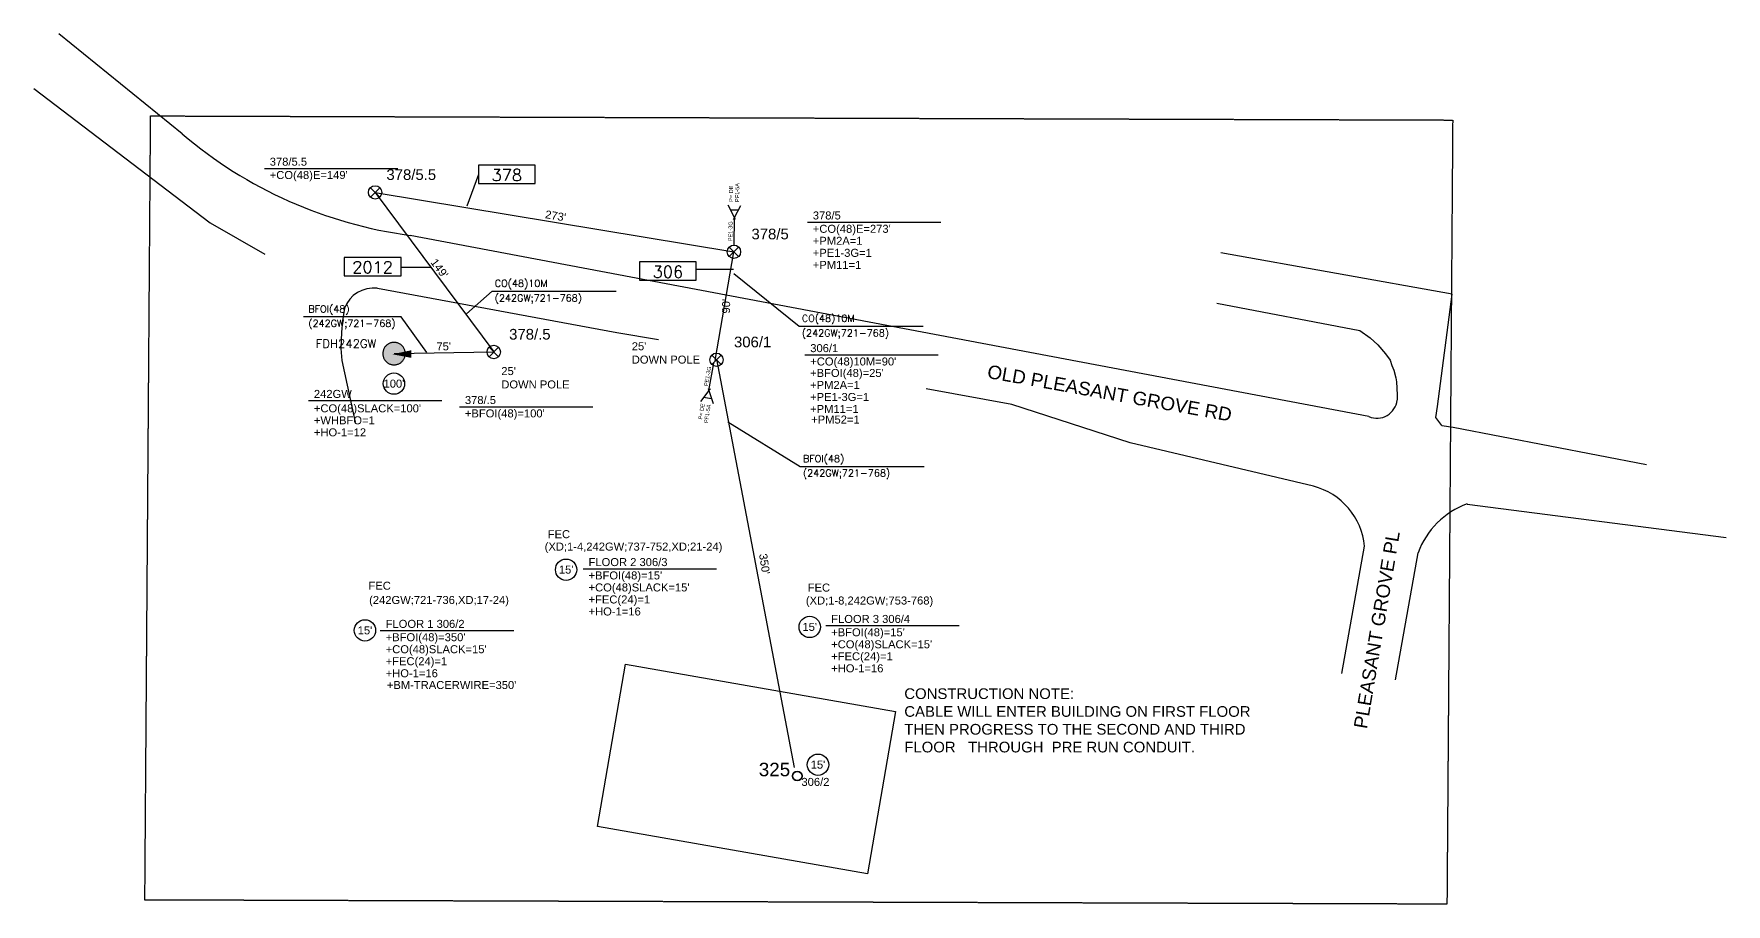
# Model space of a CAD drawing. Header units: inches. Extents: x 29 to 22121, y 36 to 12095.
# Drawn here: x 2196 to 3464, y 5499 to 6151 of the extents above; entities that cross this region are included whole.
import ezdxf
from ezdxf.enums import TextEntityAlignment as Align

# ---------------------------------------------------------------- set-up
doc = ezdxf.new("R2010")
doc.units = ezdxf.units.IN
doc.header["$MEASUREMENT"] = 0
doc.linetypes.add('HIDDEN', pattern=[0.375, 0.25, -0.125])
doc.layers.add('_Annotations', color=1, linetype='Continuous', lineweight=25)
for name, color, linetype in [('EPLNT', 50, 'Continuous'), ('ERTE', 7, 'Continuous'), ('Integrity Border Info', 40, 'HIDDEN'), ('Integrity Building Misc', 6, 'Continuous'), ('Integrity Cable-Buried', 12, 'Continuous'), ('Integrity Cable-Buried Text', 12, 'Continuous'), ('Integrity Notes', 1, 'Continuous'), ('Integrity Pole-Units', 12, 'Continuous'), ('Integrity Poles-Other', 1, 'Continuous'), ('Integrity Proposed', 12, 'Continuous'), ('KF24', 3, 'Continuous'), ('PDF_ruthaddr.GA.SiteAddressPoint', 7, 'Continuous'), ('PDF_Text', 7, 'Continuous'), ('PONFOEX', 142, 'Continuous'), ('PRTE', 3, 'Continuous'), ('REDLINES', 12, 'Continuous'), ('ROADCL', 250, 'Continuous')]:
    doc.layers.add(name, color=color, linetype=linetype)
doc.styles.add('PDF Arial', font='arial.ttf')
doc.styles.add('SIMP1', font='simplex.shx', dxfattribs={"height": 102})
doc.styles.add('SIMP2', font='SIMPLEX.shx', dxfattribs={"height": 180})
doc.styles.add('SIMP5', font='SIMPLEX.shx', dxfattribs={"height": 78})
doc.styles.get("Standard").update_dxf_attribs({"font": 'arial.ttf'})

# ---------------------------------------------------------------- blocks, each defined once
blk = doc.blocks.new('PONFDHEX')
at = {"layer": 'PONFOEX', "linetype": 'Continuous'}
blk.add_hatch(color=256, dxfattribs=at).paths.add_polyline_path([(0.112, 0), (0.112, 0.007), (0.112, 0.014), (0.11, 0.021), (0.109, 0.028), (0.107, 0.035), (0.105, 0.041), (0.102, 0.048), (0.099, 0.054), (0.095, 0.06), (0.091, 0.066), (0.087, 0.072), (0.082, 0.077), (0.077, 0.082), (0.072, 0.087), (0.066, 0.091), (0.06, 0.095), (0.054, 0.099), (0.048, 0.102), (0.041, 0.105), (0.035, 0.107), (0.028, 0.109), (0.021, 0.11), (0.014, 0.112), (0.007, 0.112), (0, 0.112), (-0.007, 0.112), (-0.014, 0.112), (-0.021, 0.11), (-0.028, 0.109), (-0.035, 0.107), (-0.041, 0.105), (-0.048, 0.102), (-0.054, 0.099), (-0.06, 0.095), (-0.066, 0.091), (-0.072, 0.087), (-0.077, 0.082), (-0.082, 0.077), (-0.087, 0.072), (-0.091, 0.066), (-0.095, 0.06), (-0.099, 0.054), (-0.102, 0.048), (-0.105, 0.041), (-0.107, 0.035), (-0.109, 0.028), (-0.11, 0.021), (-0.112, 0.014), (-0.112, 0.007), (-0.112, 0), (-0.112, -0.007), (-0.112, -0.014), (-0.11, -0.021), (-0.109, -0.028), (-0.107, -0.035), (-0.105, -0.041), (-0.102, -0.048), (-0.099, -0.054), (-0.095, -0.06), (-0.091, -0.066), (-0.087, -0.072), (-0.082, -0.077), (-0.077, -0.082), (-0.072, -0.087), (-0.066, -0.091), (-0.06, -0.095), (-0.054, -0.099), (-0.048, -0.102), (-0.041, -0.105), (-0.035, -0.107), (-0.028, -0.109), (-0.021, -0.11), (-0.014, -0.112), (-0.007, -0.112), (0, -0.112), (0.007, -0.112), (0.014, -0.112), (0.021, -0.11), (0.028, -0.109), (0.035, -0.107), (0.041, -0.105), (0.048, -0.102), (0.054, -0.099), (0.06, -0.095), (0.066, -0.091), (0.072, -0.087), (0.077, -0.082), (0.082, -0.077), (0.087, -0.072), (0.091, -0.066), (0.095, -0.06), (0.099, -0.054), (0.102, -0.048), (0.105, -0.041), (0.107, -0.035), (0.109, -0.028), (0.11, -0.021), (0.112, -0.014), (0.112, -0.007)])
blk.add_lwpolyline([(0.112, 0), (0.112, 0.007), (0.112, 0.014), (0.11, 0.021), (0.109, 0.028), (0.107, 0.035), (0.105, 0.041), (0.102, 0.048), (0.099, 0.054), (0.095, 0.06), (0.091, 0.066), (0.087, 0.072), (0.082, 0.077), (0.077, 0.082), (0.072, 0.087), (0.066, 0.091), (0.06, 0.095), (0.054, 0.099), (0.048, 0.102), (0.041, 0.105), (0.035, 0.107), (0.028, 0.109), (0.021, 0.11), (0.014, 0.112), (0.007, 0.112), (0, 0.112), (-0.007, 0.112), (-0.014, 0.112), (-0.021, 0.11), (-0.028, 0.109), (-0.035, 0.107), (-0.041, 0.105), (-0.048, 0.102), (-0.054, 0.099), (-0.06, 0.095), (-0.066, 0.091), (-0.072, 0.087), (-0.077, 0.082), (-0.082, 0.077), (-0.087, 0.072), (-0.091, 0.066), (-0.095, 0.06), (-0.099, 0.054), (-0.102, 0.048), (-0.105, 0.041), (-0.107, 0.035), (-0.109, 0.028), (-0.11, 0.021), (-0.112, 0.014), (-0.112, 0.007), (-0.112, 0), (-0.112, -0.007), (-0.112, -0.014), (-0.11, -0.021), (-0.109, -0.028), (-0.107, -0.035), (-0.105, -0.041), (-0.102, -0.048), (-0.099, -0.054), (-0.095, -0.06), (-0.091, -0.066), (-0.087, -0.072), (-0.082, -0.077), (-0.077, -0.082), (-0.072, -0.087), (-0.066, -0.091), (-0.06, -0.095), (-0.054, -0.099), (-0.048, -0.102), (-0.041, -0.105), (-0.035, -0.107), (-0.028, -0.109), (-0.021, -0.11), (-0.014, -0.112), (-0.007, -0.112), (0, -0.112), (0.007, -0.112), (0.014, -0.112), (0.021, -0.11), (0.028, -0.109), (0.035, -0.107), (0.041, -0.105), (0.048, -0.102), (0.054, -0.099), (0.06, -0.095), (0.066, -0.091), (0.072, -0.087), (0.077, -0.082), (0.082, -0.077), (0.087, -0.072), (0.091, -0.066), (0.095, -0.06), (0.099, -0.054), (0.102, -0.048), (0.105, -0.041), (0.107, -0.035), (0.109, -0.028), (0.11, -0.021), (0.112, -0.014), (0.112, -0.007)], close=True, dxfattribs=at)
at = {"layer": 'PONFOEX', "color": 143, "style": 'SIMP1'}
blk.add_attdef('BANID', (0.173, -0.037), '', height=0.085, dxfattribs=at)
at = {"layer": 'PONFOEX', "color": 143, "style": 'SIMP5', "flags": 1}
for tag, p in [('LATITUDE', (0.173, -0.148)), ('LONGITUDE', (0.173, -0.26))]:
    blk.add_attdef(tag, p, '', height=0.065, dxfattribs=at)
blk = doc.blocks.new('iPole')
for p, q in [((-3.5, 3.5), (3.5, -3.5)), ((-3.5, -3.5), (3.5, 3.5))]:
    blk.add_line(p, q)
blk.add_circle((0, 0), 5)
for tag, p in [('STATUS', (27.1, 24.9)), ('POLENUM', (27.1, 13.3))]:
    blk.add_attdef(tag, text='', height=8).set_placement(p, align=Align.MIDDLE_CENTER)
at = {"flags": 1}
for tag, p in [('OWNER', (26.5, 1)), ('OWNER_NUM', (26.5, -7.5)), ('OTHER_NUM', (26.5, -16)), ('HEIGHT_CLASS', (26.5, -24.5)), ('YEAR', (26.5, -33)), ('GROUND', (26.5, -50.1)), ('LATLONG', (26.5, -41.6))]:
    blk.add_attdef(tag, text='', height=6, dxfattribs=at).set_placement(p, align=Align.MIDDLE_LEFT)
for tag, p in [('NEU', (0.4, -12.4)), ('ANTENNA', (0.4, -27.6)), ('TF', (0.4, -17.5)), ('LP', (0.4, -22.6)), ('SLCIR', (0.4, -32.7)), ('SL', (0.4, -37.7)), ('CATV', (0.4, -42.8)), ('TDS', (0.4, -52.9)), ('ATT', (0.4, -47.9)), ('UTC', (0.4, -58)), ('XO', (0.4, -63.1)), ('TELCO', (0.4, -78.2)), ('ZAYO', (0.4, -68.1)), ('CLEC', (0.4, -73.2)), ('TRAFFIC', (0.4, -88.4)), ('CITY', (0.4, -83.3)), ('OTHER', (0.4, -98.5)), ('OHG', (0.4, -93.4))]:
    blk.add_attdef(tag, text='', height=3.38, dxfattribs=at).set_placement(p, align=Align.BOTTOM_CENTER)
blk = doc.blocks.new('pole_info')
at = {"flags": 1}
for tag, p in [('POLENUM', (-140, 0)), ('POSITION', (-92.8, 0))]:
    blk.add_attdef(tag, p, '', height=6, dxfattribs=at)
for tag, p in [('ITEM1', (0, 0)), ('ITEM2', (41.8, 0))]:
    blk.add_attdef(tag, p, '', height=6)
blk = doc.blocks.new('pole_unit')
at = {"flags": 1}
for tag, p in [('POLENUM', (-140, 0)), ('POSITION', (-92.8, 0)), ('DWGNUM', (-45.5, 0))]:
    blk.add_attdef(tag, p, '', height=6, dxfattribs=at)
blk.add_attdef('AMOUNT', (0, 0), '', height=6)
blk = doc.blocks.new('cable_span')
at = {"flags": 1}
for tag, p in [('POLENUM', (0, 18)), ('SEGMENT', (0, 9))]:
    blk.add_attdef(tag, text='', height=6, dxfattribs=at).set_placement(p, align=Align.BOTTOM_CENTER)
blk.add_attdef('LENGTH', text='', height=6).set_placement((0, 0), align=Align.BOTTOM_CENTER)
blk = doc.blocks.new('RedArrow')
at = {"layer": 'REDLINES'}
blk.add_lwpolyline([(0, 0, 0, 0.048, 0), (0.12, 0, 0.048, 0.048, 0)], format="xyseb", dxfattribs=at)
blk = doc.blocks.new('ExGuyOR')
for p in [(9.8, 0), (48.4, 1.6), (48.4, -1.6)]:
    blk.add_line(p, (51.5, 0))
for tag, p in [('GUY', (30.6, 5.7)), ('LH', (30.6, -5.7))]:
    blk.add_attdef(tag, text='', height=6).set_placement(p, align=Align.MIDDLE_CENTER)
blk.add_attdef('PULL', text='', height=6).set_placement((74.6, 5.7), align=Align.MIDDLE_LEFT)
blk = doc.blocks.new('ExAncOR')
for p, q in [((51.5, 0), (69.5, 9.5)), ((51.5, 0), (69.5, -9.5)), ((63, 6.1), (63, -6.1))]:
    blk.add_line(p, q)
at = {"flags": 1}
for tag, p in [('OWNER', (74.6, 14.9)), ('ROUTE', (7.9, -14)), ('POLE', (41.9, -14))]:
    blk.add_attdef(tag, text='', height=6, dxfattribs=at).set_placement(p, align=Align.MIDDLE_LEFT)
for tag, p in [('PULL', (74.6, 5.7)), ('ANC', (74.6, -3.6))]:
    blk.add_attdef(tag, text='', height=6).set_placement(p, align=Align.MIDDLE_LEFT)
blk = doc.blocks.new('ExGuyOL')
for p, q in [((51.5, 0), (9.8, 0)), ((48.4, 1.6), (51.5, 0)), ((48.4, -1.6), (51.5, 0))]:
    blk.add_line(p, q)
for tag, p in [('LH', (30.6, 5.7)), ('GUY', (30.6, -5.7))]:
    blk.add_attdef(tag, text='', height=6, rotation=180).set_placement(p, align=Align.MIDDLE_CENTER)
blk.add_attdef('PULL', text='', height=6, rotation=180).set_placement((71.8, -5.7), align=Align.MIDDLE_RIGHT)
blk = doc.blocks.new('ExAncOL')
for p, q in [((51.5, 0), (69.5, 9.5)), ((51.5, 0), (69.5, -9.5)), ((63, 6.1), (63, -6.1))]:
    blk.add_line(p, q)
at = {"flags": 1}
for tag, p in [('POLE', (39.5, 14.7)), ('ROUTE', (70.3, 14.7))]:
    blk.add_attdef(tag, text='', height=6, rotation=180, dxfattribs=at).set_placement(p, align=Align.MIDDLE_LEFT)
for tag, p in [('ANC', (71.8, 3.6)), ('PULL', (71.8, -5.7))]:
    blk.add_attdef(tag, text='', height=6, rotation=180).set_placement(p, align=Align.MIDDLE_RIGHT)
blk.add_attdef('OWNER', text='', height=6, rotation=180, dxfattribs=at).set_placement((71.8, -14.9), align=Align.MIDDLE_RIGHT)
blk = doc.blocks.new('DSGE')
at = {"layer": 'EPLNT', "color": 3, "style": 'SIMP1'}
for tag, p in [('FACILITY', (0, 0.087)), ('COUNT', (0, -0.231)), ('EXCNT', (0, -0.087))]:
    blk.add_attdef(tag, text='', height=0.084, dxfattribs=at).set_placement(p, align=Align.MIDDLE_CENTER)
blk = doc.blocks.new('ROUTEF')
at = {"layer": 'ERTE', "style": 'SIMP2'}
blk.add_attdef('RTNO', text='', height=0.15, dxfattribs=at).set_placement((0, 0.108), align=Align.MIDDLE)
at = {"layer": 'PRTE', "style": 'SIMP1'}
blk.add_attdef('PROUTE', text='', height=0.085, dxfattribs=at).set_placement((-0.008, 0.31), align=Align.MIDDLE)

msp = doc.modelspace()

# ---------------------------------------------------------------- linework, layer by layer
at = {"linetype": 'Continuous'}
for points in [[(2720.2, 5971.8), (2769.2, 5932.4), (2862.2, 5932.4)], [(2519.9, 5941.8), (2539.1, 5958.6), (2632.1, 5958.6)], [(2490.2, 5912.6), (2470.8, 5939.5), (2397.7, 5939.5)], [(2715.7, 5860.9), (2770.1, 5827.4), (2863.1, 5827.4)]]:
    msp.add_lwpolyline(points, dxfattribs=at)
at = {"layer": '_Annotations'}
for centre in [(2465.5, 5889.4), (2594.6, 5750), (2443.8, 5704.5), (2777.2, 5707.1), (2783.4, 5603.9)]:
    msp.add_circle(centre, 8, dxfattribs=at)
at = {"layer": 'ERTE', "color": 7, "flags": 128}
for points in [[(2528.8, 6039.3), (2571.3, 6039.3), (2571.3, 6053.1), (2528.8, 6053.1)], [(2428.3, 5970.2), (2470.8, 5970.2), (2470.8, 5984), (2428.3, 5984)], [(2649.6, 5966.8), (2692.1, 5966.8), (2692.1, 5980.6), (2649.6, 5980.6)]]:
    msp.add_lwpolyline(points, close=True, dxfattribs=at)
at = {"layer": 'ERTE', "flags": 128}
for points in [[(2528.8, 6046.2), (2520.1, 6022.3)], [(2493.2, 5976.4), (2470.9, 5976.5)], [(2720, 5974.9), (2692, 5974.9)]]:
    msp.add_lwpolyline(points, dxfattribs=at)
at = {"layer": 'Integrity Border Info', "flags": 128}
msp.add_lwpolyline([(2283.1, 6090), (3259.2, 6086.9), (3254.9, 5499.4), (2278.8, 5502.5)], close=True, dxfattribs=at)
at = {"layer": 'Integrity Building Misc'}
msp.add_lwpolyline([(2639.2, 5679.3), (2841.6, 5643.8), (2820.5, 5522.2), (2618.1, 5557.7)], close=True, dxfattribs=at)
at = {"layer": 'Integrity Cable-Buried', "flags": 128}
for points in [[(2451.4, 6032.7), (2540.3, 5913.1)], [(2451.4, 6032.7), (2720.4, 5988.2)], [(2706.4, 5906.8), (2720.4, 5988.2)], [(2465.6, 5911.9), (2540.3, 5913.1)], [(2707.3, 5907.7), (2765.6, 5601.7)]]:
    msp.add_lwpolyline(points, dxfattribs=at)
at = {"layer": 'Integrity Proposed', "flags": 128}
for points in [[(2368.4, 6050.7), (2468.4, 6050.7)], [(2775.5, 6010.4), (2875.5, 6010.4)], [(2773.6, 5911), (2873.6, 5911)], [(2401.5, 5876.7), (2501.5, 5876.7)], [(2514.7, 5872.1), (2614.7, 5872.1)], [(2607.4, 5750.7), (2707.4, 5750.7)], [(2455.3, 5704.4), (2555.3, 5704.4)], [(2789.3, 5708.1), (2889.3, 5708.1)]]:
    msp.add_lwpolyline(points, dxfattribs=at)
at = {"layer": 'PDF_ruthaddr.GA.SiteAddressPoint', "lineweight": 35}
for points in [[(2767.8, 5598.9), (2765.8, 5598.9), (2764.2, 5597.4), (2764.2, 5595.5)], [(2767.9, 5598.8), (2765.9, 5598.8), (2764.2, 5597.3), (2764.2, 5595.4)], [(2764.2, 5595.5), (2764.2, 5593.6), (2765.8, 5592.1), (2767.8, 5592.1)], [(2764.2, 5595.4), (2764.2, 5593.5), (2765.9, 5592), (2767.9, 5592)], [(2771.5, 5595.5), (2771.5, 5597.4), (2769.8, 5598.9), (2767.8, 5598.9)], [(2767.8, 5592.1), (2769.8, 5592.1), (2771.5, 5593.6), (2771.5, 5595.5)], [(2771.5, 5595.4), (2771.5, 5597.3), (2769.9, 5598.8), (2767.9, 5598.8)], [(2767.9, 5592), (2769.9, 5592), (2771.5, 5593.5), (2771.5, 5595.4)]]:
    msp.add_open_spline(points, degree=3, dxfattribs=at)
at = {"layer": 'ROADCL', "flags": 128}
for points in [[(2306.8, 6076.6), (2214.3, 6151.5)], [(2195.6, 6110.5), (2327.8, 6009.9), (2368.8, 5986.5)], [(3196.3, 5864.8), (2477.7, 6000.5)], [(3247.8, 5872.3), (3258.9, 5956.5), (3085.3, 5987.5)], [(2453.1, 5960.8), (2632.7, 5927.7), (2663.8, 5922.5)], [(2428.4, 5945.9), (2426.9, 5936.4), (2426.1, 5928), (2425.8, 5915.6), (2426.4, 5906.7), (2436.5, 5860.5)], [(3082.4, 5949.8), (3189.5, 5929.2), (3197.3, 5923.7), (3203.2, 5918.5), (3208.8, 5911.8), (3212.3, 5906.9), (3213.7, 5903.1), (3215.1, 5899.6), (3216.5, 5893.7), (3217.2, 5890.7), (3217.5, 5880.9), (3217.5, 5877.2)], [(3154.8, 5812.5), (3017.4, 5845), (2928.8, 5873.8), (2864.5, 5885.6)], [(3251, 5858), (3246.5, 5864.1), (3247.8, 5872.3)], [(3251, 5858), (3259.6, 5856.8)], [(3259.6, 5856.8), (3404.4, 5828.8)], [(3270, 5799.2), (3464.2, 5774.2)], [(3176.2, 5672.3), (3193.2, 5767.5)], [(3216.3, 5667.5), (3233.2, 5762.7)]]:
    msp.add_lwpolyline(points, dxfattribs=at)
at = {"layer": 'ROADCL'}
for centre, radius, start, end in [((2521.4, 6328.8), 331.2, 229.6098, 262.4141), ((2450.4, 5937.3), 23.7, 83.6479, 158.6566), ((3202.4, 5878.7), 15.2, 246.5525, 354.0627), ((3141.8, 5762.6), 51.6, 5.4959, 75.4257), ((3291.1, 5741.3), 61.7, 110.0164, 159.7416)]:
    msp.add_arc(centre, radius, start, end, dxfattribs=at)

# ---------------------------------------------------------------- block references
at = {"layer": 'ERTE', "xscale": 59.14494762415365, "yscale": 59.14494762415365, "zscale": 59.14494762415365}
for p, values in [((2550.1, 6039.3), {'RTNO': '378'}), ((2449.5, 5970.2), {'RTNO': '2012'}), ((2670.9, 5966.8), {'RTNO': '306'})]:
    msp.add_blockref('ROUTEF', p, dxfattribs=at).add_auto_attribs(values)
at = {"layer": 'Integrity Cable-Buried Text'}
for p, rotation, values in [((2585.9, 6010.4), 350.5969997299442, {'LENGTH': "273'"}), ((2495.8, 5972.9), 306.6290648350504, {'LENGTH': "149'"}), ((2719.3, 5947.3), 88.71267500731682, {'LENGTH': "90'"}), ((2502.9, 5912.5), 0.9071928485474742, {'LENGTH': "75'"}), ((2738.6, 5753.6), 278.67590886438, {'LENGTH': "350'"})]:
    msp.add_blockref('cable_span', p, dxfattribs=dict(at, rotation=rotation)).add_auto_attribs(values)
at = {"layer": 'Integrity Pole-Units'}
for p, values in [((2372.4, 6042.7), {'AMOUNT': "+CO(48)E=149'"}), ((2779.5, 6002.4), {'AMOUNT': "+CO(48)E=273'"}), ((2779.5, 5993.4), {'AMOUNT': '+PM2A=1'}), ((2779.5, 5984.4), {'AMOUNT': '+PE1-3G=1'}), ((2779.5, 5975.4), {'AMOUNT': '+PM11=1'}), ((2777.5, 5894.4), {'AMOUNT': "+BFOI(48)=25'"}), ((2777.6, 5903), {'AMOUNT': "+CO(48)10M=90'"}), ((2777.5, 5885.4), {'AMOUNT': '+PM2A=1'}), ((2405.5, 5867.9), {'AMOUNT': "+CO(48)SLACK=100'"}), ((2777.5, 5876.4), {'AMOUNT': '+PE1-3G=1'}), ((2405.5, 5858.9), {'AMOUNT': '+WHBFO=1'}), ((2518.7, 5864.1), {'AMOUNT': "+BFOI(48)=100'"}), ((2777.5, 5867.4), {'AMOUNT': '+PM11=1'}), ((2778.3, 5859.5), {'AMOUNT': '+PM52=1'}), ((2405.5, 5849.9), {'AMOUNT': '+HO-1=12'}), ((2578.5, 5764.3), {'AMOUNT': '(XD;1-4,242GW;737-752,XD;21-24)'}), ((2611.4, 5742.7), {'AMOUNT': "+BFOI(48)=15'"}), ((2611.4, 5733.7), {'AMOUNT': "+CO(48)SLACK=15'"}), ((2446.9, 5724.3), {'AMOUNT': '(242GW;721-736,XD;17-24)'}), ((2611.4, 5724.7), {'AMOUNT': '+FEC(24)=1'}), ((2611.4, 5715.7), {'AMOUNT': '+HO-1=16'}), ((2774.3, 5723.9), {'AMOUNT': '(XD;1-8,242GW;753-768)'}), ((2459.3, 5696.4), {'AMOUNT': "+BFOI(48)=350'"}), ((2793.3, 5700.1), {'AMOUNT': "+BFOI(48)=15'"}), ((2793.3, 5691.1), {'AMOUNT': "+CO(48)SLACK=15'"}), ((2459.3, 5687.4), {'AMOUNT': "+CO(48)SLACK=15'"}), ((2459.3, 5678.4), {'AMOUNT': '+FEC(24)=1'}), ((2793.3, 5682.1), {'AMOUNT': '+FEC(24)=1'}), ((2459.3, 5669.4), {'AMOUNT': '+HO-1=16'}), ((2793.3, 5673.1), {'AMOUNT': '+HO-1=16'}), ((2460.2, 5660.6), {'AMOUNT': "+BM-TRACERWIRE=350'"})]:
    msp.add_blockref('pole_unit', p, dxfattribs=at).add_auto_attribs(values)
at = {"layer": 'Integrity Poles-Other'}
msp.add_blockref('iPole', (2707.3, 5907.3), dxfattribs=at).add_auto_attribs({'POLENUM': '306/1'})
at = {"layer": 'Integrity Proposed'}
for p, values in [((2372.4, 6052.7), {'ITEM1': '378/5.5'}), ((2779.5, 6012.4), {'ITEM1': '378/5'}), ((2777.6, 5913), {'ITEM1': '306/1'}), ((2405.5, 5878.7), {'ITEM1': '242GW'}), ((2518.7, 5874.1), {'ITEM1': '378/.5'}), ((2580.8, 5773.6), {'ITEM1': 'FEC'}), ((2611.4, 5752.7), {'ITEM1': 'FLOOR 2 306/3'}), ((2446.4, 5735), {'ITEM1': 'FEC'}), ((2775.7, 5733.6), {'ITEM1': 'FEC'}), ((2459.3, 5706.4), {'ITEM1': 'FLOOR 1 306/2'}), ((2793.3, 5710.1), {'ITEM1': 'FLOOR 3 306/4'}), ((2771, 5588), {'ITEM1': '306/2'})]:
    msp.add_blockref('pole_info', p, dxfattribs=at).add_auto_attribs(values)
for name, p, xscale, yscale, zscale, rotation, values in [('ExAncOR', (2720.4, 5988.2), 0.4999999999999998, 0.4999999999999998, 0.4999999999999998, 89.20232826449146, {'ANC': 'PF1-5A', 'PULL': 'P= DE'}), ('ExGuyOR', (2720.4, 5988.2), 0.4999999999999998, 0.4999999999999998, 0.4999999999999998, 89.20232826449146, {'GUY': 'PE1-3G'}), ('ExGuyOL', (2706.1, 5909.5), 0.4999999999999999, 0.4999999999999999, 0.4999999999999999, 260.0886282596026, {'GUY': 'PE1-3G'}), ('ExAncOL', (2706.1, 5909.5), 0.4999999999999999, 0.4999999999999999, 0.4999999999999999, 260.0886282596026, {'ANC': 'PF1-5A', 'PULL': 'P= DE'})]:
    msp.add_blockref(name, p, dxfattribs=dict(at, xscale=xscale, yscale=yscale, zscale=zscale, rotation=rotation)).add_auto_attribs(values)
at = {"layer": 'KF24'}
for p, values in [((2451.4, 6032.7), {'POLENUM': '378/5.5'}), ((2720.4, 5988.2), {'POLENUM': '378/5'}), ((2540.3, 5913.1), {'POLENUM': '378/.5'})]:
    msp.add_blockref('iPole', p, dxfattribs=at).add_auto_attribs(values)
at = {"layer": 'PONFOEX', "linetype": 'Continuous'}
ref = msp.add_blockref('DSGE', (2533.8, 5959), dxfattribs=dict(at, xscale=62.10967976039041, yscale=62.10967976039041, zscale=62.10967976039041))
ref.add_attrib('FACILITY', 'CO(48)10M', (2541.1, 5961.8), dxfattribs={"layer": 'REDLINES', "height": 5.28, "style": 'SIMP1'})
ref.add_attrib('EXCNT', '(242GW;721-768)', (2541.1, 5951), dxfattribs={"layer": 'REDLINES', "height": 5.279, "style": 'SIMP1'})
ref = msp.add_blockref('DSGE', (2394, 5939.9), dxfattribs=dict(at, xscale=62.10967976039041, yscale=62.10967976039041, zscale=62.10967976039041))
ref.add_attrib('FACILITY', 'BFOI(48)', (2401.3, 5942.7), dxfattribs={"layer": 'REDLINES', "height": 5.28, "style": 'SIMP1'})
ref.add_attrib('EXCNT', '(242GW;721-768)', (2401.3, 5931.9), dxfattribs={"layer": 'REDLINES', "height": 5.279, "style": 'SIMP1'})
ref = msp.add_blockref('DSGE', (2763.9, 5932.8), dxfattribs=dict(at, xscale=62.10967976039041, yscale=62.10967976039041, zscale=62.10967976039041))
ref.add_attrib('FACILITY', 'CO(48)10M', (2771.3, 5935.6), dxfattribs={"layer": 'REDLINES', "height": 5.28, "style": 'SIMP1'})
ref.add_attrib('EXCNT', '(242GW;721-768)', (2771.3, 5924.7), dxfattribs={"layer": 'REDLINES', "height": 5.279, "style": 'SIMP1'})
at = {"layer": 'PONFOEX', "color": 143}
ref = msp.add_blockref('PONFDHEX', (2465.6, 5911.9), dxfattribs=dict(at, xscale=75.07744292372077, yscale=75.07744292372077, zscale=75.07744292372077))
ref.add_attrib('BANID', 'FDH242GW', (2406.9, 5916.2), dxfattribs={"color": 143, "height": 6.38, "style": 'SIMP1'})
at = {"layer": 'PONFOEX', "linetype": 'Continuous'}
ref = msp.add_blockref('DSGE', (2764.8, 5827.8), dxfattribs=dict(at, xscale=62.10967976039041, yscale=62.10967976039041, zscale=62.10967976039041))
ref.add_attrib('FACILITY', 'BFOI(48)', (2772.1, 5830.6), dxfattribs={"layer": 'REDLINES', "height": 5.28, "style": 'SIMP1'})
ref.add_attrib('EXCNT', '(242GW;721-768)', (2772.1, 5819.7), dxfattribs={"layer": 'REDLINES', "height": 5.279, "style": 'SIMP1'})
at = {"layer": 'REDLINES', "xscale": 119.4636287531962, "yscale": 119.4636287531962, "zscale": 119.4636287531962, "rotation": 0.6485362521402405}
msp.add_blockref('RedArrow', (2464.3, 5911.4), dxfattribs=at)

# ---------------------------------------------------------------- texts
at = {"layer": '_Annotations'}
for s, p in [("100'", (2465.5, 5889.4)), ("15'", (2594.6, 5750)), ("15'", (2777.2, 5707.1)), ("15'", (2443.8, 5704.5)), ("15'", (2783.4, 5603.9))]:
    msp.add_text(s, height=6, dxfattribs=at).set_placement(p, align=Align.MIDDLE)
at = {"layer": '_Annotations', "char_height": 6, "attachment_point": 1}
for insert in [(2643.8, 5920.4), (2546, 5901.8)]:
    msp.add_mtext_dynamic_manual_height_columns("25'\\PDOWN POLE", width=262.556, gutter_width=30, heights=[0], dxfattribs=dict(at, insert=insert))
at = {"layer": 'Integrity Notes', "insert": (2848.1, 5661.1), "char_height": 8, "attachment_point": 1}
msp.add_mtext_dynamic_manual_height_columns('CONSTRUCTION NOTE:\\PCABLE WILL ENTER BUILDING ON FIRST FLOOR THEN PROGRESS TO THE SECOND AND THIRD FLOOR   THROUGH  PRE RUN CONDUIT. ', width=262.556, gutter_width=30, heights=[0], dxfattribs=at)
at = {"layer": 'PDF_Text', "char_height": 10.099, "attachment_point": 7, "style": 'PDF Arial'}
for s, insert, rotation in [('OLD PLEASANT GROVE RD', (2909.7, 5893.6), 349.8442), ('PLEASANT GROVE PL', (3195, 5630.3), 80.4708)]:
    msp.add_mtext(s, dxfattribs=dict(at, insert=insert, rotation=rotation))
at = {"layer": 'PDF_Text', "insert": (2739, 5595.1), "char_height": 10.1, "attachment_point": 7, "style": 'PDF Arial'}
msp.add_mtext('325', dxfattribs=at)

doc.saveas('drawing.dxf')
